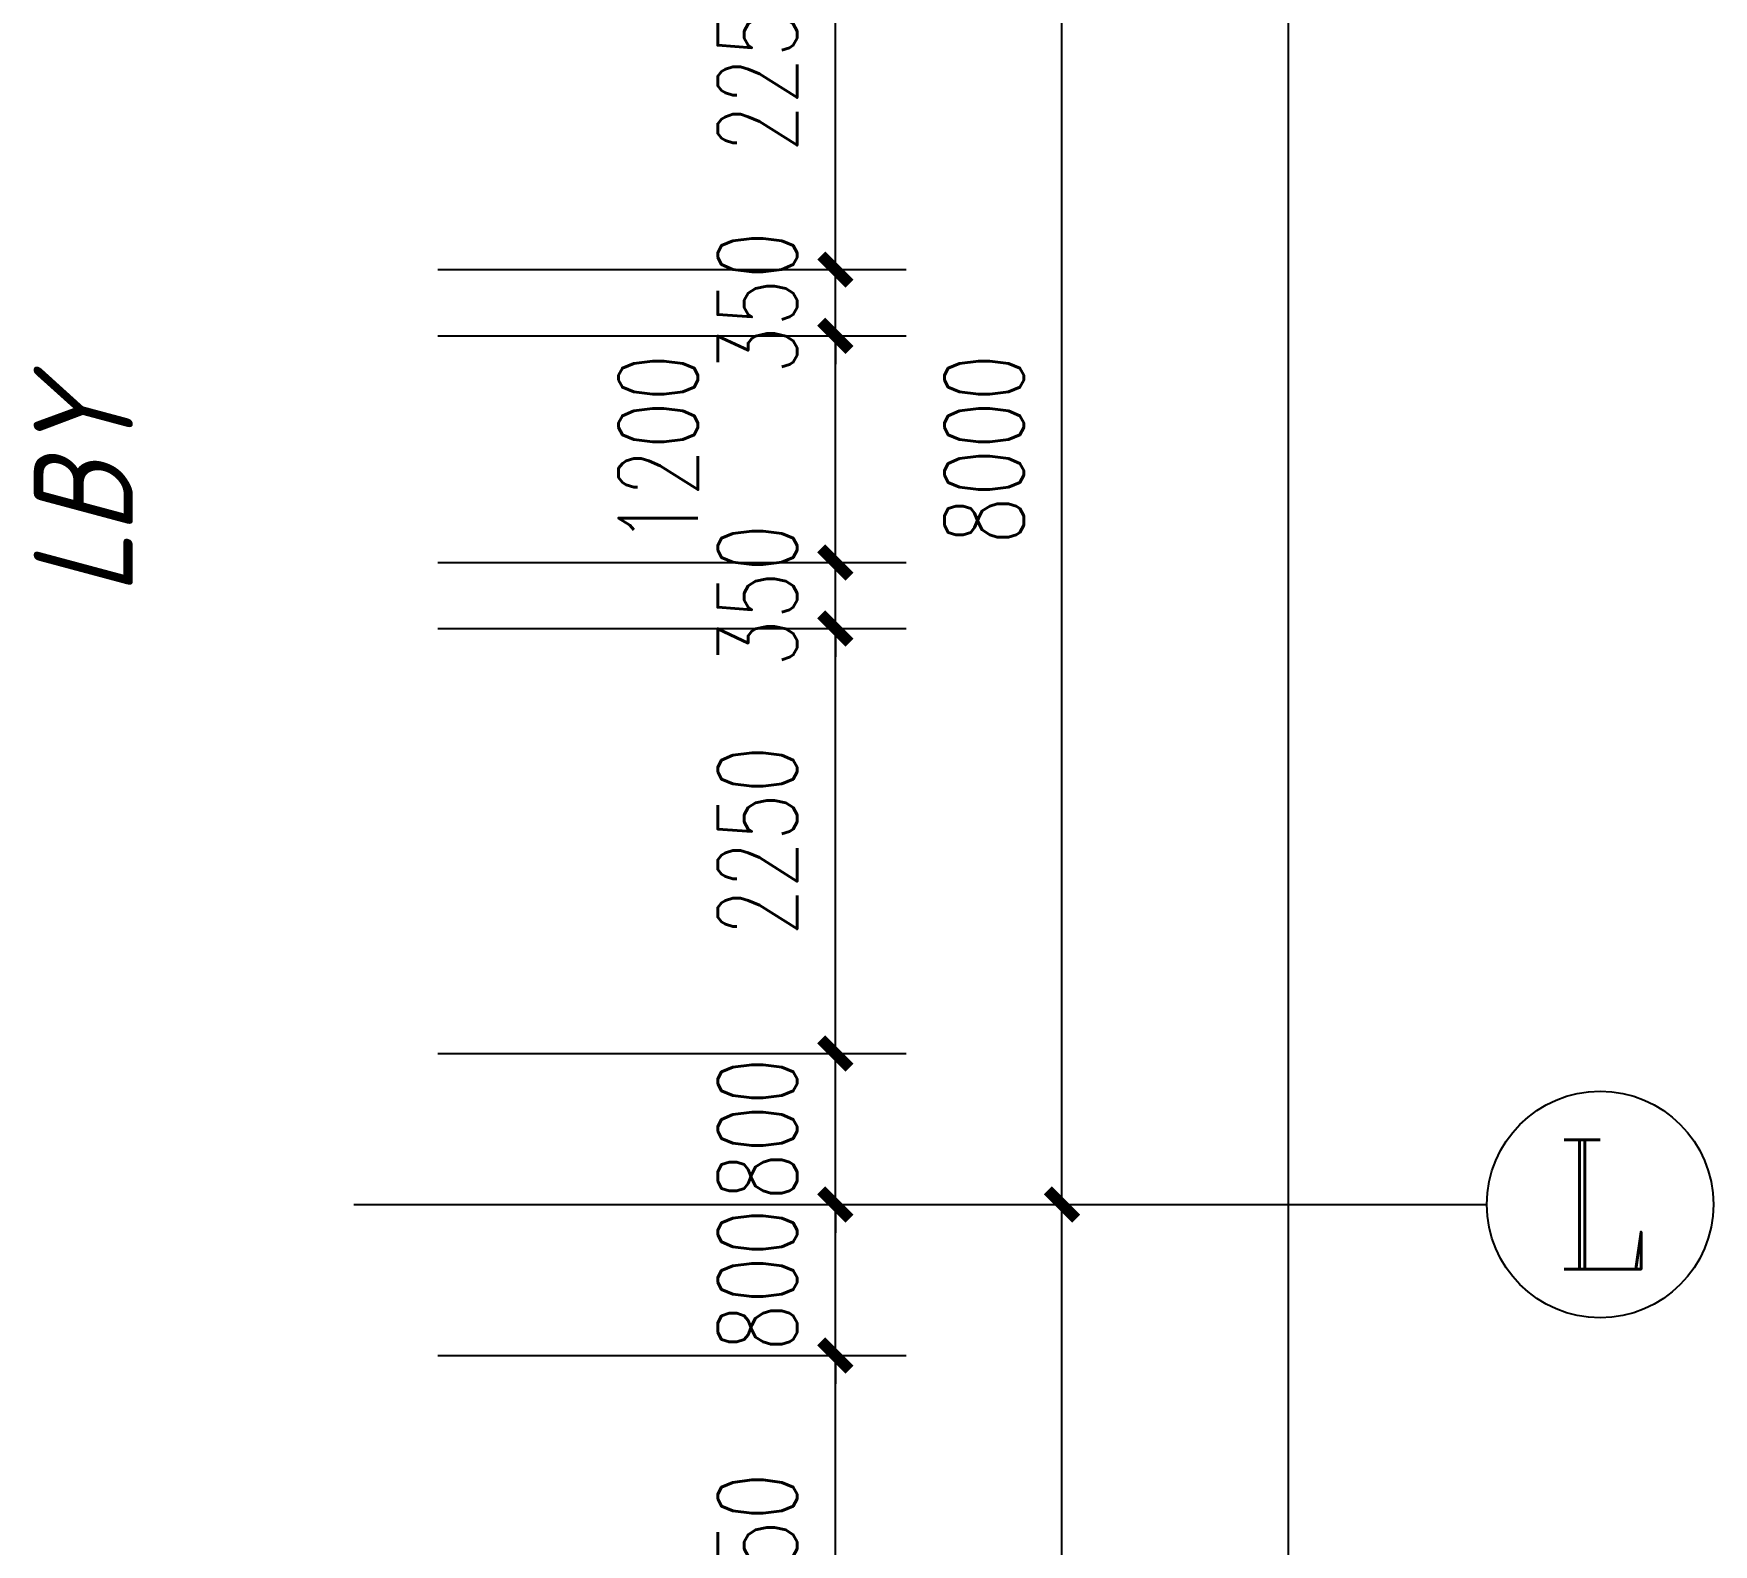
# Model space of a CAD drawing. Extents: x 0 to 2972856, y -1269770 to 0.
# Drawn here: x 2782160 to 2791056, y -1042156 to -1034156 of the extents above; entities that cross this region are included whole.
import ezdxf
from ezdxf.enums import TextEntityAlignment as Align

# ---------------------------------------------------------------- set-up
doc = ezdxf.new("R2010")
doc.units = 0
doc.header["$LTSCALE"] = 1000
doc.header["$PDSIZE"] = 50
doc.layers.add('1-建筑底图', color=8, linetype='Continuous')
doc.layers.add('AXIS_TEXT', color=7, linetype='Continuous')
doc.styles.add('_TCH_AXIS', font='COMPLEX', dxfattribs={"bigfont": 'GBCBIG'})
doc.styles.add('A_DIM_T3', font='SIMPLEX', dxfattribs={"width": 0.7, "bigfont": 'HZ'})
doc.styles.add('COMPLEX', font='COMPLEX')
doc.styles.get("Standard").update_dxf_attribs({"font": 'gbeitc.shx', "bigfont": 'gbcbig.shx'})
doc.dimstyles.new('_TCH_ARCH&&150', dxfattribs={"dimtxt": 420, "dimasz": 150, "dimexe": 375, "dimexo": 450, "dimgap": 202.5, "dimtad": 1, "dimdec": 0, "dimzin": 0, "dimdsep": 46, "dimtxsty": 'A_DIM_T3', "dimblk": 'ARCHTICK', "dimcen": 0.09, "dimclrt": 7, "dimazin": 2, "dimtfac": 1, "dimtdec": 0, "dimtix": 1, "dimtmove": 2, "dimatfit": 3, "dimfxl": 150, "dimtolj": 1, "dimtzin": 0, "dimarcsym": 0})

# ---------------------------------------------------------------- blocks, each defined once
blk = doc.blocks.new('_ArchTick')
at = {"color": 0, "linetype": 'ByBlock', "const_width": 0.4}
blk.add_lwpolyline([(-0.5, -0.5), (0.5, 0.5)], dxfattribs=at)
blk = doc.blocks.new('*D205')
at = {"layer": '1-建筑底图', "color": 0, "lineweight": -2, "transparency": 16777216}
for p, q in [((108850, 77400), (113725, 77400)), ((113350, -2200), (113350, 77400)), ((108850, -2200), (113725, -2200))]:
    blk.add_line(p, q, dxfattribs=at)
at = {"layer": 'Defpoints', "color": 0, "transparency": 16777216}
for p in [(108400, 77400), (113350, 77400), (108400, -2200)]:
    blk.add_point(p, dxfattribs=at)
at = {"layer": '1-建筑底图', "color": 0, "lineweight": -2, "transparency": 16777216, "xscale": 150, "yscale": 150, "zscale": 150}
for p, rotation in [((113350, 77400), 90), ((113350, -2200), 270)]:
    blk.add_blockref('_ArchTick', p, dxfattribs=dict(at, rotation=rotation))
at = {"layer": '1-建筑底图', "color": 7, "transparency": 16777216, "insert": (112937.5, 37600), "char_height": 420, "attachment_point": 5, "rotation": 90, "style": 'A_DIM_T3'}
blk.add_mtext('\\A1;79600', dxfattribs=at)
blk = doc.blocks.new('*D214')
at = {"layer": '1-建筑底图', "color": 0, "lineweight": -2, "transparency": 16777216}
for p, q in [((108850, 49600), (112525, 49600)), ((112150, 41600), (112150, 49600)), ((108850, 41600), (112525, 41600))]:
    blk.add_line(p, q, dxfattribs=at)
at = {"layer": 'Defpoints', "color": 0, "transparency": 16777216}
for p in [(108400, 49600), (112150, 49600), (108400, 41600)]:
    blk.add_point(p, dxfattribs=at)
at = {"layer": '1-建筑底图', "color": 0, "lineweight": -2, "transparency": 16777216, "xscale": 150, "yscale": 150, "zscale": 150}
for p, rotation in [((112150, 49600), 90), ((112150, 41600), 270)]:
    blk.add_blockref('_ArchTick', p, dxfattribs=dict(at, rotation=rotation))
at = {"layer": '1-建筑底图', "color": 7, "transparency": 16777216, "insert": (111737.5, 45600), "char_height": 420, "attachment_point": 5, "rotation": 90, "style": 'A_DIM_T3'}
blk.add_mtext('\\A1;8000', dxfattribs=at)
blk = doc.blocks.new('*D215')
at = {"layer": '1-建筑底图', "color": 0, "lineweight": -2, "transparency": 16777216}
for p, q in [((108850, 57600), (112525, 57600)), ((112150, 49600), (112150, 57600)), ((108850, 49600), (112525, 49600))]:
    blk.add_line(p, q, dxfattribs=at)
at = {"layer": 'Defpoints', "color": 0, "transparency": 16777216}
for p in [(108400, 57600), (112150, 57600), (108400, 49600)]:
    blk.add_point(p, dxfattribs=at)
at = {"layer": '1-建筑底图', "color": 0, "lineweight": -2, "transparency": 16777216, "xscale": 150, "yscale": 150, "zscale": 150}
for p, rotation in [((112150, 57600), 90), ((112150, 49600), 270)]:
    blk.add_blockref('_ArchTick', p, dxfattribs=dict(at, rotation=rotation))
at = {"layer": '1-建筑底图', "color": 7, "transparency": 16777216, "insert": (111737.5, 53600), "char_height": 420, "attachment_point": 5, "rotation": 90, "style": 'A_DIM_T3'}
blk.add_mtext('\\A1;8000', dxfattribs=at)
blk = doc.blocks.new('*D791')
at = {"layer": '1-建筑底图', "color": 0, "lineweight": -2, "transparency": 16777216}
for p, q in [((108845, 48800), (111325, 48800)), ((110950, 46550), (110950, 48800)), ((108845, 46550), (111325, 46550))]:
    blk.add_line(p, q, dxfattribs=at)
at = {"layer": 'Defpoints', "color": 0, "transparency": 16777216}
for p in [(108395, 48800), (110950, 48800), (108395, 46550)]:
    blk.add_point(p, dxfattribs=at)
at = {"layer": '1-建筑底图', "color": 0, "lineweight": -2, "transparency": 16777216, "xscale": 150, "yscale": 150, "zscale": 150}
for p, rotation in [((110950, 48800), 90), ((110950, 46550), 270)]:
    blk.add_blockref('_ArchTick', p, dxfattribs=dict(at, rotation=rotation))
at = {"layer": '1-建筑底图', "color": 7, "transparency": 16777216, "insert": (110537.5, 47675), "char_height": 420, "attachment_point": 5, "rotation": 90, "style": 'A_DIM_T3'}
blk.add_mtext('\\A1;2250', dxfattribs=at)
blk = doc.blocks.new('*D792')
at = {"layer": '1-建筑底图', "color": 0, "lineweight": -2, "transparency": 16777216}
for p, q in [((110950, 49600), (110950, 49750)), ((108845, 49600), (111325, 49600)), ((110950, 48800), (110950, 49600)), ((108845, 48800), (111325, 48800)), ((110950, 48800), (110950, 48650))]:
    blk.add_line(p, q, dxfattribs=at)
at = {"layer": 'Defpoints', "color": 0, "transparency": 16777216}
for p in [(108395, 49600), (110950, 49600), (108395, 48800)]:
    blk.add_point(p, dxfattribs=at)
at = {"layer": '1-建筑底图', "color": 0, "lineweight": -2, "transparency": 16777216, "xscale": 150, "yscale": 150, "zscale": 150}
for p, rotation in [((110950, 49600), 270), ((110950, 48800), 90)]:
    blk.add_blockref('_ArchTick', p, dxfattribs=dict(at, rotation=rotation))
at = {"layer": '1-建筑底图', "color": 7, "transparency": 16777216, "insert": (110537.5, 49200), "char_height": 420, "attachment_point": 5, "rotation": 90, "style": 'A_DIM_T3'}
blk.add_mtext('\\A1;800', dxfattribs=at)
blk = doc.blocks.new('*D793')
at = {"layer": '1-建筑底图', "color": 0, "lineweight": -2, "transparency": 16777216}
for p, q in [((110950, 50400), (110950, 50550)), ((108845, 50400), (111325, 50400)), ((110950, 49600), (110950, 50400)), ((108845, 49600), (111325, 49600)), ((110950, 49600), (110950, 49450))]:
    blk.add_line(p, q, dxfattribs=at)
at = {"layer": 'Defpoints', "color": 0, "transparency": 16777216}
for p in [(108395, 50400), (110950, 50400), (108395, 49600)]:
    blk.add_point(p, dxfattribs=at)
at = {"layer": '1-建筑底图', "color": 0, "lineweight": -2, "transparency": 16777216, "xscale": 150, "yscale": 150, "zscale": 150}
for p, rotation in [((110950, 50400), 270), ((110950, 49600), 90)]:
    blk.add_blockref('_ArchTick', p, dxfattribs=dict(at, rotation=rotation))
at = {"layer": '1-建筑底图', "color": 7, "transparency": 16777216, "insert": (110537.5, 50000), "char_height": 420, "attachment_point": 5, "rotation": 90, "style": 'A_DIM_T3'}
blk.add_mtext('\\A1;800', dxfattribs=at)
blk = doc.blocks.new('*D794')
at = {"layer": '1-建筑底图', "color": 0, "lineweight": -2, "transparency": 16777216}
for p, q in [((108845, 52650), (111325, 52650)), ((110950, 50400), (110950, 52650)), ((108845, 50400), (111325, 50400))]:
    blk.add_line(p, q, dxfattribs=at)
at = {"layer": 'Defpoints', "color": 0, "transparency": 16777216}
for p in [(108395, 52650), (110950, 52650), (108395, 50400)]:
    blk.add_point(p, dxfattribs=at)
at = {"layer": '1-建筑底图', "color": 0, "lineweight": -2, "transparency": 16777216, "xscale": 150, "yscale": 150, "zscale": 150}
for p, rotation in [((110950, 52650), 90), ((110950, 50400), 270)]:
    blk.add_blockref('_ArchTick', p, dxfattribs=dict(at, rotation=rotation))
at = {"layer": '1-建筑底图', "color": 7, "transparency": 16777216, "insert": (110537.5, 51525), "char_height": 420, "attachment_point": 5, "rotation": 90, "style": 'A_DIM_T3'}
blk.add_mtext('\\A1;2250', dxfattribs=at)
blk = doc.blocks.new('*D795')
at = {"layer": '1-建筑底图', "color": 0, "lineweight": -2, "transparency": 16777216}
for p, q in [((110950, 53000), (110950, 53150)), ((108845, 53000), (111325, 53000)), ((110950, 52650), (110950, 53000)), ((108845, 52650), (111325, 52650)), ((110950, 52650), (110950, 52500))]:
    blk.add_line(p, q, dxfattribs=at)
at = {"layer": 'Defpoints', "color": 0, "transparency": 16777216}
for p in [(108395, 53000), (110950, 53000), (108395, 52650)]:
    blk.add_point(p, dxfattribs=at)
at = {"layer": '1-建筑底图', "color": 0, "lineweight": -2, "transparency": 16777216, "xscale": 150, "yscale": 150, "zscale": 150}
for p, rotation in [((110950, 53000), 270), ((110950, 52650), 90)]:
    blk.add_blockref('_ArchTick', p, dxfattribs=dict(at, rotation=rotation))
at = {"layer": '1-建筑底图', "color": 7, "transparency": 16777216, "insert": (110537.5, 52825), "char_height": 420, "attachment_point": 5, "rotation": 90, "style": 'A_DIM_T3'}
blk.add_mtext('\\A1;350', dxfattribs=at)
blk = doc.blocks.new('*D796')
at = {"layer": '1-建筑底图', "color": 0, "lineweight": -2, "transparency": 16777216}
for p, q in [((108845, 54200), (111325, 54200)), ((110950, 53000), (110950, 54200)), ((108845, 53000), (111325, 53000))]:
    blk.add_line(p, q, dxfattribs=at)
at = {"layer": 'Defpoints', "color": 0, "transparency": 16777216}
for p in [(108395, 54200), (110950, 54200), (108395, 53000)]:
    blk.add_point(p, dxfattribs=at)
at = {"layer": '1-建筑底图', "color": 0, "lineweight": -2, "transparency": 16777216, "xscale": 150, "yscale": 150, "zscale": 150}
for p, rotation in [((110950, 54200), 90), ((110950, 53000), 270)]:
    blk.add_blockref('_ArchTick', p, dxfattribs=dict(at, rotation=rotation))
at = {"layer": '1-建筑底图', "color": 7, "transparency": 16777216, "insert": (110012.5, 53600), "char_height": 420, "attachment_point": 5, "rotation": 90, "style": 'A_DIM_T3'}
blk.add_mtext('\\A1;1200', dxfattribs=at)
blk = doc.blocks.new('*D797')
at = {"layer": '1-建筑底图', "color": 0, "lineweight": -2, "transparency": 16777216}
for p, q in [((110950, 54550), (110950, 54700)), ((108845, 54550), (111325, 54550)), ((110950, 54200), (110950, 54550)), ((108845, 54200), (111325, 54200)), ((110950, 54200), (110950, 54050))]:
    blk.add_line(p, q, dxfattribs=at)
at = {"layer": 'Defpoints', "color": 0, "transparency": 16777216}
for p in [(108395, 54550), (110950, 54550), (108395, 54200)]:
    blk.add_point(p, dxfattribs=at)
at = {"layer": '1-建筑底图', "color": 0, "lineweight": -2, "transparency": 16777216, "xscale": 150, "yscale": 150, "zscale": 150}
for p, rotation in [((110950, 54550), 270), ((110950, 54200), 90)]:
    blk.add_blockref('_ArchTick', p, dxfattribs=dict(at, rotation=rotation))
at = {"layer": '1-建筑底图', "color": 7, "transparency": 16777216, "insert": (110537.5, 54375), "char_height": 420, "attachment_point": 5, "rotation": 90, "style": 'A_DIM_T3'}
blk.add_mtext('\\A1;350', dxfattribs=at)
blk = doc.blocks.new('*D798')
at = {"layer": '1-建筑底图', "color": 0, "lineweight": -2, "transparency": 16777216}
for p, q in [((108845, 56800), (111325, 56800)), ((110950, 54550), (110950, 56800)), ((108845, 54550), (111325, 54550))]:
    blk.add_line(p, q, dxfattribs=at)
at = {"layer": 'Defpoints', "color": 0, "transparency": 16777216}
for p in [(108395, 56800), (110950, 56800), (108395, 54550)]:
    blk.add_point(p, dxfattribs=at)
at = {"layer": '1-建筑底图', "color": 0, "lineweight": -2, "transparency": 16777216, "xscale": 150, "yscale": 150, "zscale": 150}
for p, rotation in [((110950, 56800), 90), ((110950, 54550), 270)]:
    blk.add_blockref('_ArchTick', p, dxfattribs=dict(at, rotation=rotation))
at = {"layer": '1-建筑底图', "color": 7, "transparency": 16777216, "insert": (110537.5, 55675), "char_height": 420, "attachment_point": 5, "rotation": 90, "style": 'A_DIM_T3'}
blk.add_mtext('\\A1;2250', dxfattribs=at)
blk = doc.blocks.new('*D820')
at = {"layer": '1-建筑底图', "color": 0, "lineweight": -2, "transparency": 16777216}
for p, q in [((108850, 77400), (113725, 77400)), ((113350, -2200), (113350, 77400)), ((108850, -2200), (113725, -2200))]:
    blk.add_line(p, q, dxfattribs=at)
at = {"layer": 'Defpoints', "color": 0, "transparency": 16777216}
for p in [(108400, 77400), (113350, 77400), (108400, -2200)]:
    blk.add_point(p, dxfattribs=at)
at = {"layer": '1-建筑底图', "color": 0, "lineweight": -2, "transparency": 16777216, "xscale": 150, "yscale": 150, "zscale": 150}
for p, rotation in [((113350, 77400), 90), ((113350, -2200), 270)]:
    blk.add_blockref('_ArchTick', p, dxfattribs=dict(at, rotation=rotation))
at = {"layer": '1-建筑底图', "color": 7, "transparency": 16777216, "insert": (112937.5, 37600), "char_height": 420, "attachment_point": 5, "rotation": 90, "style": 'A_DIM_T3'}
blk.add_mtext('\\A1;79600', dxfattribs=at)
blk = doc.blocks.new('*D829')
at = {"layer": '1-建筑底图', "color": 0, "lineweight": -2, "transparency": 16777216}
for p, q in [((108850, 49600), (112525, 49600)), ((112150, 41600), (112150, 49600)), ((108850, 41600), (112525, 41600))]:
    blk.add_line(p, q, dxfattribs=at)
at = {"layer": 'Defpoints', "color": 0, "transparency": 16777216}
for p in [(108400, 49600), (112150, 49600), (108400, 41600)]:
    blk.add_point(p, dxfattribs=at)
at = {"layer": '1-建筑底图', "color": 0, "lineweight": -2, "transparency": 16777216, "xscale": 150, "yscale": 150, "zscale": 150}
for p, rotation in [((112150, 49600), 90), ((112150, 41600), 270)]:
    blk.add_blockref('_ArchTick', p, dxfattribs=dict(at, rotation=rotation))
at = {"layer": '1-建筑底图', "color": 7, "transparency": 16777216, "insert": (111737.5, 45600), "char_height": 420, "attachment_point": 5, "rotation": 90, "style": 'A_DIM_T3'}
blk.add_mtext('\\A1;8000', dxfattribs=at)
blk = doc.blocks.new('*D830')
at = {"layer": '1-建筑底图', "color": 0, "lineweight": -2, "transparency": 16777216}
for p, q in [((108850, 57600), (112525, 57600)), ((112150, 49600), (112150, 57600)), ((108850, 49600), (112525, 49600))]:
    blk.add_line(p, q, dxfattribs=at)
at = {"layer": 'Defpoints', "color": 0, "transparency": 16777216}
for p in [(108400, 57600), (112150, 57600), (108400, 49600)]:
    blk.add_point(p, dxfattribs=at)
at = {"layer": '1-建筑底图', "color": 0, "lineweight": -2, "transparency": 16777216, "xscale": 150, "yscale": 150, "zscale": 150}
for p, rotation in [((112150, 57600), 90), ((112150, 49600), 270)]:
    blk.add_blockref('_ArchTick', p, dxfattribs=dict(at, rotation=rotation))
at = {"layer": '1-建筑底图', "color": 7, "transparency": 16777216, "insert": (111737.5, 53600), "char_height": 420, "attachment_point": 5, "rotation": 90, "style": 'A_DIM_T3'}
blk.add_mtext('\\A1;8000', dxfattribs=at)
blk = doc.blocks.new('*D1098')
at = {"layer": '1-建筑底图', "color": 0, "lineweight": -2, "transparency": 16777216}
for p, q in [((108845, 48800), (111325, 48800)), ((110950, 46550), (110950, 48800)), ((108845, 46550), (111325, 46550))]:
    blk.add_line(p, q, dxfattribs=at)
at = {"layer": 'Defpoints', "color": 0, "transparency": 16777216}
for p in [(108395, 48800), (110950, 48800), (108395, 46550)]:
    blk.add_point(p, dxfattribs=at)
at = {"layer": '1-建筑底图', "color": 0, "lineweight": -2, "transparency": 16777216, "xscale": 150, "yscale": 150, "zscale": 150}
for p, rotation in [((110950, 48800), 90), ((110950, 46550), 270)]:
    blk.add_blockref('_ArchTick', p, dxfattribs=dict(at, rotation=rotation))
at = {"layer": '1-建筑底图', "color": 7, "transparency": 16777216, "insert": (110537.5, 47675), "char_height": 420, "attachment_point": 5, "rotation": 90, "style": 'A_DIM_T3'}
blk.add_mtext('\\A1;2250', dxfattribs=at)
blk = doc.blocks.new('*D1099')
at = {"layer": '1-建筑底图', "color": 0, "lineweight": -2, "transparency": 16777216}
for p, q in [((110950, 49600), (110950, 49750)), ((108845, 49600), (111325, 49600)), ((110950, 48800), (110950, 49600)), ((108845, 48800), (111325, 48800)), ((110950, 48800), (110950, 48650))]:
    blk.add_line(p, q, dxfattribs=at)
at = {"layer": 'Defpoints', "color": 0, "transparency": 16777216}
for p in [(108395, 49600), (110950, 49600), (108395, 48800)]:
    blk.add_point(p, dxfattribs=at)
at = {"layer": '1-建筑底图', "color": 0, "lineweight": -2, "transparency": 16777216, "xscale": 150, "yscale": 150, "zscale": 150}
for p, rotation in [((110950, 49600), 270), ((110950, 48800), 90)]:
    blk.add_blockref('_ArchTick', p, dxfattribs=dict(at, rotation=rotation))
at = {"layer": '1-建筑底图', "color": 7, "transparency": 16777216, "insert": (110537.5, 49200), "char_height": 420, "attachment_point": 5, "rotation": 90, "style": 'A_DIM_T3'}
blk.add_mtext('\\A1;800', dxfattribs=at)
blk = doc.blocks.new('*D1100')
at = {"layer": '1-建筑底图', "color": 0, "lineweight": -2, "transparency": 16777216}
for p, q in [((110950, 50400), (110950, 50550)), ((108845, 50400), (111325, 50400)), ((110950, 49600), (110950, 50400)), ((108845, 49600), (111325, 49600)), ((110950, 49600), (110950, 49450))]:
    blk.add_line(p, q, dxfattribs=at)
at = {"layer": 'Defpoints', "color": 0, "transparency": 16777216}
for p in [(108395, 50400), (110950, 50400), (108395, 49600)]:
    blk.add_point(p, dxfattribs=at)
at = {"layer": '1-建筑底图', "color": 0, "lineweight": -2, "transparency": 16777216, "xscale": 150, "yscale": 150, "zscale": 150}
for p, rotation in [((110950, 50400), 270), ((110950, 49600), 90)]:
    blk.add_blockref('_ArchTick', p, dxfattribs=dict(at, rotation=rotation))
at = {"layer": '1-建筑底图', "color": 7, "transparency": 16777216, "insert": (110537.5, 50000), "char_height": 420, "attachment_point": 5, "rotation": 90, "style": 'A_DIM_T3'}
blk.add_mtext('\\A1;800', dxfattribs=at)
blk = doc.blocks.new('*D1101')
at = {"layer": '1-建筑底图', "color": 0, "lineweight": -2, "transparency": 16777216}
for p, q in [((108845, 52650), (111325, 52650)), ((110950, 50400), (110950, 52650)), ((108845, 50400), (111325, 50400))]:
    blk.add_line(p, q, dxfattribs=at)
at = {"layer": 'Defpoints', "color": 0, "transparency": 16777216}
for p in [(108395, 52650), (110950, 52650), (108395, 50400)]:
    blk.add_point(p, dxfattribs=at)
at = {"layer": '1-建筑底图', "color": 0, "lineweight": -2, "transparency": 16777216, "xscale": 150, "yscale": 150, "zscale": 150}
for p, rotation in [((110950, 52650), 90), ((110950, 50400), 270)]:
    blk.add_blockref('_ArchTick', p, dxfattribs=dict(at, rotation=rotation))
at = {"layer": '1-建筑底图', "color": 7, "transparency": 16777216, "insert": (110537.5, 51525), "char_height": 420, "attachment_point": 5, "rotation": 90, "style": 'A_DIM_T3'}
blk.add_mtext('\\A1;2250', dxfattribs=at)
blk = doc.blocks.new('*D1102')
at = {"layer": '1-建筑底图', "color": 0, "lineweight": -2, "transparency": 16777216}
for p, q in [((110950, 53000), (110950, 53150)), ((108845, 53000), (111325, 53000)), ((110950, 52650), (110950, 53000)), ((108845, 52650), (111325, 52650)), ((110950, 52650), (110950, 52500))]:
    blk.add_line(p, q, dxfattribs=at)
at = {"layer": 'Defpoints', "color": 0, "transparency": 16777216}
for p in [(108395, 53000), (110950, 53000), (108395, 52650)]:
    blk.add_point(p, dxfattribs=at)
at = {"layer": '1-建筑底图', "color": 0, "lineweight": -2, "transparency": 16777216, "xscale": 150, "yscale": 150, "zscale": 150}
for p, rotation in [((110950, 53000), 270), ((110950, 52650), 90)]:
    blk.add_blockref('_ArchTick', p, dxfattribs=dict(at, rotation=rotation))
at = {"layer": '1-建筑底图', "color": 7, "transparency": 16777216, "insert": (110537.5, 52825), "char_height": 420, "attachment_point": 5, "rotation": 90, "style": 'A_DIM_T3'}
blk.add_mtext('\\A1;350', dxfattribs=at)
blk = doc.blocks.new('*D1103')
at = {"layer": '1-建筑底图', "color": 0, "lineweight": -2, "transparency": 16777216}
for p, q in [((108845, 54200), (111325, 54200)), ((110950, 53000), (110950, 54200)), ((108845, 53000), (111325, 53000))]:
    blk.add_line(p, q, dxfattribs=at)
at = {"layer": 'Defpoints', "color": 0, "transparency": 16777216}
for p in [(108395, 54200), (110950, 54200), (108395, 53000)]:
    blk.add_point(p, dxfattribs=at)
at = {"layer": '1-建筑底图', "color": 0, "lineweight": -2, "transparency": 16777216, "xscale": 150, "yscale": 150, "zscale": 150}
for p, rotation in [((110950, 54200), 90), ((110950, 53000), 270)]:
    blk.add_blockref('_ArchTick', p, dxfattribs=dict(at, rotation=rotation))
at = {"layer": '1-建筑底图', "color": 7, "transparency": 16777216, "insert": (110012.5, 53600), "char_height": 420, "attachment_point": 5, "rotation": 90, "style": 'A_DIM_T3'}
blk.add_mtext('\\A1;1200', dxfattribs=at)
blk = doc.blocks.new('*D1104')
at = {"layer": '1-建筑底图', "color": 0, "lineweight": -2, "transparency": 16777216}
for p, q in [((110950, 54550), (110950, 54700)), ((108845, 54550), (111325, 54550)), ((110950, 54200), (110950, 54550)), ((108845, 54200), (111325, 54200)), ((110950, 54200), (110950, 54050))]:
    blk.add_line(p, q, dxfattribs=at)
at = {"layer": 'Defpoints', "color": 0, "transparency": 16777216}
for p in [(108395, 54550), (110950, 54550), (108395, 54200)]:
    blk.add_point(p, dxfattribs=at)
at = {"layer": '1-建筑底图', "color": 0, "lineweight": -2, "transparency": 16777216, "xscale": 150, "yscale": 150, "zscale": 150}
for p, rotation in [((110950, 54550), 270), ((110950, 54200), 90)]:
    blk.add_blockref('_ArchTick', p, dxfattribs=dict(at, rotation=rotation))
at = {"layer": '1-建筑底图', "color": 7, "transparency": 16777216, "insert": (110537.5, 54375), "char_height": 420, "attachment_point": 5, "rotation": 90, "style": 'A_DIM_T3'}
blk.add_mtext('\\A1;350', dxfattribs=at)
blk = doc.blocks.new('*D1105')
at = {"layer": '1-建筑底图', "color": 0, "lineweight": -2, "transparency": 16777216}
for p, q in [((108845, 56800), (111325, 56800)), ((110950, 54550), (110950, 56800)), ((108845, 54550), (111325, 54550))]:
    blk.add_line(p, q, dxfattribs=at)
at = {"layer": 'Defpoints', "color": 0, "transparency": 16777216}
for p in [(108395, 56800), (110950, 56800), (108395, 54550)]:
    blk.add_point(p, dxfattribs=at)
at = {"layer": '1-建筑底图', "color": 0, "lineweight": -2, "transparency": 16777216, "xscale": 150, "yscale": 150, "zscale": 150}
for p, rotation in [((110950, 56800), 90), ((110950, 54550), 270)]:
    blk.add_blockref('_ArchTick', p, dxfattribs=dict(at, rotation=rotation))
at = {"layer": '1-建筑底图', "color": 7, "transparency": 16777216, "insert": (110537.5, 55675), "char_height": 420, "attachment_point": 5, "rotation": 90, "style": 'A_DIM_T3'}
blk.add_mtext('\\A1;2250', dxfattribs=at)
blk = doc.blocks.new('_AXISO')
blk.add_circle((0, 0), 0.5)
at = {"layer": 'AXIS_TEXT', "style": 'COMPLEX', "width": 1.041667}
blk.add_attdef('A', text='', height=0.56, dxfattribs=at).set_placement((-0.25, -0.28), (0.25, -0.28), align=Align.FIT)
blk = doc.blocks.new('*D423')
at = {"layer": '1-建筑底图', "color": 0, "lineweight": -2, "transparency": 16777216}
for p, q in [((108850, 77400), (113725, 77400)), ((113350, -2200), (113350, 77400)), ((108850, -2200), (113725, -2200))]:
    blk.add_line(p, q, dxfattribs=at)
at = {"layer": 'Defpoints', "color": 0, "transparency": 16777216}
for p in [(108400, 77400), (113350, 77400), (108400, -2200)]:
    blk.add_point(p, dxfattribs=at)
at = {"layer": '1-建筑底图', "color": 0, "lineweight": -2, "transparency": 16777216, "xscale": 150, "yscale": 150, "zscale": 150}
for p, rotation in [((113350, 77400), 90), ((113350, -2200), 270)]:
    blk.add_blockref('_ArchTick', p, dxfattribs=dict(at, rotation=rotation))
at = {"layer": '1-建筑底图', "color": 7, "transparency": 16777216, "insert": (112937.5, 37600), "char_height": 420, "attachment_point": 5, "rotation": 90, "style": 'A_DIM_T3'}
blk.add_mtext('\\A1;79600', dxfattribs=at)
blk = doc.blocks.new('*D432')
at = {"layer": '1-建筑底图', "color": 0, "lineweight": -2, "transparency": 16777216}
for p, q in [((108850, 49600), (112525, 49600)), ((112150, 41600), (112150, 49600)), ((108850, 41600), (112525, 41600))]:
    blk.add_line(p, q, dxfattribs=at)
at = {"layer": 'Defpoints', "color": 0, "transparency": 16777216}
for p in [(108400, 49600), (112150, 49600), (108400, 41600)]:
    blk.add_point(p, dxfattribs=at)
at = {"layer": '1-建筑底图', "color": 0, "lineweight": -2, "transparency": 16777216, "xscale": 150, "yscale": 150, "zscale": 150}
for p, rotation in [((112150, 49600), 90), ((112150, 41600), 270)]:
    blk.add_blockref('_ArchTick', p, dxfattribs=dict(at, rotation=rotation))
at = {"layer": '1-建筑底图', "color": 7, "transparency": 16777216, "insert": (111737.5, 45600), "char_height": 420, "attachment_point": 5, "rotation": 90, "style": 'A_DIM_T3'}
blk.add_mtext('\\A1;8000', dxfattribs=at)
blk = doc.blocks.new('*D433')
at = {"layer": '1-建筑底图', "color": 0, "lineweight": -2, "transparency": 16777216}
for p, q in [((108850, 57600), (112525, 57600)), ((112150, 49600), (112150, 57600)), ((108850, 49600), (112525, 49600))]:
    blk.add_line(p, q, dxfattribs=at)
at = {"layer": 'Defpoints', "color": 0, "transparency": 16777216}
for p in [(108400, 57600), (112150, 57600), (108400, 49600)]:
    blk.add_point(p, dxfattribs=at)
at = {"layer": '1-建筑底图', "color": 0, "lineweight": -2, "transparency": 16777216, "xscale": 150, "yscale": 150, "zscale": 150}
for p, rotation in [((112150, 57600), 90), ((112150, 49600), 270)]:
    blk.add_blockref('_ArchTick', p, dxfattribs=dict(at, rotation=rotation))
at = {"layer": '1-建筑底图', "color": 7, "transparency": 16777216, "insert": (111737.5, 53600), "char_height": 420, "attachment_point": 5, "rotation": 90, "style": 'A_DIM_T3'}
blk.add_mtext('\\A1;8000', dxfattribs=at)
blk = doc.blocks.new('*D701')
at = {"layer": '1-建筑底图', "color": 0, "lineweight": -2, "transparency": 16777216}
for p, q in [((108845, 48800), (111325, 48800)), ((110950, 46550), (110950, 48800)), ((108845, 46550), (111325, 46550))]:
    blk.add_line(p, q, dxfattribs=at)
at = {"layer": 'Defpoints', "color": 0, "transparency": 16777216}
for p in [(108395, 48800), (110950, 48800), (108395, 46550)]:
    blk.add_point(p, dxfattribs=at)
at = {"layer": '1-建筑底图', "color": 0, "lineweight": -2, "transparency": 16777216, "xscale": 150, "yscale": 150, "zscale": 150}
for p, rotation in [((110950, 48800), 90), ((110950, 46550), 270)]:
    blk.add_blockref('_ArchTick', p, dxfattribs=dict(at, rotation=rotation))
at = {"layer": '1-建筑底图', "color": 7, "transparency": 16777216, "insert": (110537.5, 47675), "char_height": 420, "attachment_point": 5, "rotation": 90, "style": 'A_DIM_T3'}
blk.add_mtext('\\A1;2250', dxfattribs=at)
blk = doc.blocks.new('*D702')
at = {"layer": '1-建筑底图', "color": 0, "lineweight": -2, "transparency": 16777216}
for p, q in [((110950, 49600), (110950, 49750)), ((108845, 49600), (111325, 49600)), ((110950, 48800), (110950, 49600)), ((108845, 48800), (111325, 48800)), ((110950, 48800), (110950, 48650))]:
    blk.add_line(p, q, dxfattribs=at)
at = {"layer": 'Defpoints', "color": 0, "transparency": 16777216}
for p in [(108395, 49600), (110950, 49600), (108395, 48800)]:
    blk.add_point(p, dxfattribs=at)
at = {"layer": '1-建筑底图', "color": 0, "lineweight": -2, "transparency": 16777216, "xscale": 150, "yscale": 150, "zscale": 150}
for p, rotation in [((110950, 49600), 270), ((110950, 48800), 90)]:
    blk.add_blockref('_ArchTick', p, dxfattribs=dict(at, rotation=rotation))
at = {"layer": '1-建筑底图', "color": 7, "transparency": 16777216, "insert": (110537.5, 49200), "char_height": 420, "attachment_point": 5, "rotation": 90, "style": 'A_DIM_T3'}
blk.add_mtext('\\A1;800', dxfattribs=at)
blk = doc.blocks.new('*D703')
at = {"layer": '1-建筑底图', "color": 0, "lineweight": -2, "transparency": 16777216}
for p, q in [((110950, 50400), (110950, 50550)), ((108845, 50400), (111325, 50400)), ((110950, 49600), (110950, 50400)), ((108845, 49600), (111325, 49600)), ((110950, 49600), (110950, 49450))]:
    blk.add_line(p, q, dxfattribs=at)
at = {"layer": 'Defpoints', "color": 0, "transparency": 16777216}
for p in [(108395, 50400), (110950, 50400), (108395, 49600)]:
    blk.add_point(p, dxfattribs=at)
at = {"layer": '1-建筑底图', "color": 0, "lineweight": -2, "transparency": 16777216, "xscale": 150, "yscale": 150, "zscale": 150}
for p, rotation in [((110950, 50400), 270), ((110950, 49600), 90)]:
    blk.add_blockref('_ArchTick', p, dxfattribs=dict(at, rotation=rotation))
at = {"layer": '1-建筑底图', "color": 7, "transparency": 16777216, "insert": (110537.5, 50000), "char_height": 420, "attachment_point": 5, "rotation": 90, "style": 'A_DIM_T3'}
blk.add_mtext('\\A1;800', dxfattribs=at)
blk = doc.blocks.new('*D704')
at = {"layer": '1-建筑底图', "color": 0, "lineweight": -2, "transparency": 16777216}
for p, q in [((108845, 52650), (111325, 52650)), ((110950, 50400), (110950, 52650)), ((108845, 50400), (111325, 50400))]:
    blk.add_line(p, q, dxfattribs=at)
at = {"layer": 'Defpoints', "color": 0, "transparency": 16777216}
for p in [(108395, 52650), (110950, 52650), (108395, 50400)]:
    blk.add_point(p, dxfattribs=at)
at = {"layer": '1-建筑底图', "color": 0, "lineweight": -2, "transparency": 16777216, "xscale": 150, "yscale": 150, "zscale": 150}
for p, rotation in [((110950, 52650), 90), ((110950, 50400), 270)]:
    blk.add_blockref('_ArchTick', p, dxfattribs=dict(at, rotation=rotation))
at = {"layer": '1-建筑底图', "color": 7, "transparency": 16777216, "insert": (110537.5, 51525), "char_height": 420, "attachment_point": 5, "rotation": 90, "style": 'A_DIM_T3'}
blk.add_mtext('\\A1;2250', dxfattribs=at)
blk = doc.blocks.new('*D705')
at = {"layer": '1-建筑底图', "color": 0, "lineweight": -2, "transparency": 16777216}
for p, q in [((110950, 53000), (110950, 53150)), ((108845, 53000), (111325, 53000)), ((110950, 52650), (110950, 53000)), ((108845, 52650), (111325, 52650)), ((110950, 52650), (110950, 52500))]:
    blk.add_line(p, q, dxfattribs=at)
at = {"layer": 'Defpoints', "color": 0, "transparency": 16777216}
for p in [(108395, 53000), (110950, 53000), (108395, 52650)]:
    blk.add_point(p, dxfattribs=at)
at = {"layer": '1-建筑底图', "color": 0, "lineweight": -2, "transparency": 16777216, "xscale": 150, "yscale": 150, "zscale": 150}
for p, rotation in [((110950, 53000), 270), ((110950, 52650), 90)]:
    blk.add_blockref('_ArchTick', p, dxfattribs=dict(at, rotation=rotation))
at = {"layer": '1-建筑底图', "color": 7, "transparency": 16777216, "insert": (110537.5, 52825), "char_height": 420, "attachment_point": 5, "rotation": 90, "style": 'A_DIM_T3'}
blk.add_mtext('\\A1;350', dxfattribs=at)
blk = doc.blocks.new('*D706')
at = {"layer": '1-建筑底图', "color": 0, "lineweight": -2, "transparency": 16777216}
for p, q in [((108845, 54200), (111325, 54200)), ((110950, 53000), (110950, 54200)), ((108845, 53000), (111325, 53000))]:
    blk.add_line(p, q, dxfattribs=at)
at = {"layer": 'Defpoints', "color": 0, "transparency": 16777216}
for p in [(108395, 54200), (110950, 54200), (108395, 53000)]:
    blk.add_point(p, dxfattribs=at)
at = {"layer": '1-建筑底图', "color": 0, "lineweight": -2, "transparency": 16777216, "xscale": 150, "yscale": 150, "zscale": 150}
for p, rotation in [((110950, 54200), 90), ((110950, 53000), 270)]:
    blk.add_blockref('_ArchTick', p, dxfattribs=dict(at, rotation=rotation))
at = {"layer": '1-建筑底图', "color": 7, "transparency": 16777216, "insert": (110012.5, 53600), "char_height": 420, "attachment_point": 5, "rotation": 90, "style": 'A_DIM_T3'}
blk.add_mtext('\\A1;1200', dxfattribs=at)
blk = doc.blocks.new('*D707')
at = {"layer": '1-建筑底图', "color": 0, "lineweight": -2, "transparency": 16777216}
for p, q in [((110950, 54550), (110950, 54700)), ((108845, 54550), (111325, 54550)), ((110950, 54200), (110950, 54550)), ((108845, 54200), (111325, 54200)), ((110950, 54200), (110950, 54050))]:
    blk.add_line(p, q, dxfattribs=at)
at = {"layer": 'Defpoints', "color": 0, "transparency": 16777216}
for p in [(108395, 54550), (110950, 54550), (108395, 54200)]:
    blk.add_point(p, dxfattribs=at)
at = {"layer": '1-建筑底图', "color": 0, "lineweight": -2, "transparency": 16777216, "xscale": 150, "yscale": 150, "zscale": 150}
for p, rotation in [((110950, 54550), 270), ((110950, 54200), 90)]:
    blk.add_blockref('_ArchTick', p, dxfattribs=dict(at, rotation=rotation))
at = {"layer": '1-建筑底图', "color": 7, "transparency": 16777216, "insert": (110537.5, 54375), "char_height": 420, "attachment_point": 5, "rotation": 90, "style": 'A_DIM_T3'}
blk.add_mtext('\\A1;350', dxfattribs=at)
blk = doc.blocks.new('*D708')
at = {"layer": '1-建筑底图', "color": 0, "lineweight": -2, "transparency": 16777216}
for p, q in [((108845, 56800), (111325, 56800)), ((110950, 54550), (110950, 56800)), ((108845, 54550), (111325, 54550))]:
    blk.add_line(p, q, dxfattribs=at)
at = {"layer": 'Defpoints', "color": 0, "transparency": 16777216}
for p in [(108395, 56800), (110950, 56800), (108395, 54550)]:
    blk.add_point(p, dxfattribs=at)
at = {"layer": '1-建筑底图', "color": 0, "lineweight": -2, "transparency": 16777216, "xscale": 150, "yscale": 150, "zscale": 150}
for p, rotation in [((110950, 56800), 90), ((110950, 54550), 270)]:
    blk.add_blockref('_ArchTick', p, dxfattribs=dict(at, rotation=rotation))
at = {"layer": '1-建筑底图', "color": 7, "transparency": 16777216, "insert": (110537.5, 55675), "char_height": 420, "attachment_point": 5, "rotation": 90, "style": 'A_DIM_T3'}
blk.add_mtext('\\A1;2250', dxfattribs=at)
blk = doc.blocks.new('1-二层建筑底图')
at = {"layer": '1-建筑底图'}
blk.add_line((108400, 49600), (114400, 49600), dxfattribs=at)
ref = blk.add_blockref('_AXISO', (115000, 49600), dxfattribs=dict(at, xscale=1200, yscale=1200, zscale=1200))
ref.add_attrib('A', 'L', dxfattribs={"layer": 'AXIS_TEXT', "height": 683.5, "style": '_TCH_AXIS'}).set_placement((114755.9, 49258.2), (115244.1, 49258.2), align=Align.FIT)
blk.add_text('LBY', height=525, rotation=90, dxfattribs=at).set_placement((107229.6, 52827.5))
for p1, p2, distance, picture, middle in [((108400, -2200), (108400, 77400), -4950, '*D205', (112937.5, 37600)), ((108400, -2200), (108400, 77400), -4950, '*D820', (112937.5, 37600)), ((108400, -2200), (108400, 77400), -4950, '*D423', (112937.5, 37600)), ((108400, 49600), (108400, 57600), -3750, '*D215', (111737.5, 53600)), ((108400, 49600), (108400, 57600), -3750, '*D830', (111737.5, 53600)), ((108400, 49600), (108400, 57600), -3750, '*D433', (111737.5, 53600)), ((108395, 54550), (108395, 56800), -2555, '*D798', (110537.5, 55675)), ((108395, 54550), (108395, 56800), -2555, '*D1105', (110537.5, 55675)), ((108395, 54550), (108395, 56800), -2555, '*D708', (110537.5, 55675)), ((108395, 54200), (108395, 54550), -2555, '*D797', (110537.5, 54375)), ((108395, 54200), (108395, 54550), -2555, '*D1104', (110537.5, 54375)), ((108395, 54200), (108395, 54550), -2555, '*D707', (110537.5, 54375)), ((108395, 52650), (108395, 53000), -2555, '*D795', (110537.5, 52825)), ((108395, 52650), (108395, 53000), -2555, '*D1102', (110537.5, 52825)), ((108395, 52650), (108395, 53000), -2555, '*D705', (110537.5, 52825)), ((108395, 50400), (108395, 52650), -2555, '*D794', (110537.5, 51525)), ((108395, 50400), (108395, 52650), -2555, '*D1101', (110537.5, 51525)), ((108395, 50400), (108395, 52650), -2555, '*D704', (110537.5, 51525)), ((108395, 49600), (108395, 50400), -2555, '*D793', (110537.5, 50000)), ((108395, 49600), (108395, 50400), -2555, '*D1100', (110537.5, 50000)), ((108395, 49600), (108395, 50400), -2555, '*D703', (110537.5, 50000)), ((108395, 48800), (108395, 49600), -2555, '*D792', (110537.5, 49200)), ((108395, 48800), (108395, 49600), -2555, '*D1099', (110537.5, 49200)), ((108395, 48800), (108395, 49600), -2555, '*D702', (110537.5, 49200)), ((108400, 41600), (108400, 49600), -3750, '*D214', (111737.5, 45600)), ((108400, 41600), (108400, 49600), -3750, '*D829', (111737.5, 45600)), ((108400, 41600), (108400, 49600), -3750, '*D432', (111737.5, 45600)), ((108395, 46550), (108395, 48800), -2555, '*D791', (110537.5, 47675)), ((108395, 46550), (108395, 48800), -2555, '*D1098', (110537.5, 47675)), ((108395, 46550), (108395, 48800), -2555, '*D701', (110537.5, 47675))]:
    dim = blk.add_aligned_dim(p1=p1, p2=p2, distance=distance, dimstyle='_TCH_ARCH&&150', dxfattribs=at)
    dim.commit()
    dim.dimension.update_dxf_attribs({"geometry": picture, "text_midpoint": middle})
for picture in ['*D796', '*D1103', '*D706']:
    dim = blk.add_linear_dim(base=(110950, 54200), p1=(108395, 53000), p2=(108395, 54200), angle=90, dimstyle='_TCH_ARCH&&150', dxfattribs=at)
    dim.commit()
    dim.dimension.update_dxf_attribs({"geometry": picture, "text_midpoint": (110012.5, 53600), "dimtype": 161})

msp = doc.modelspace()

# ---------------------------------------------------------------- block references
at = {"layer": '1-建筑底图', "linetype": 'ByBlock'}
msp.add_blockref('1-二层建筑底图', (2675455.9, -1089955.7), dxfattribs=at)
msp.add_blockref('1-二层建筑底图', (2675455.9, -1089955.7), dxfattribs=at)

doc.saveas('drawing.dxf')
